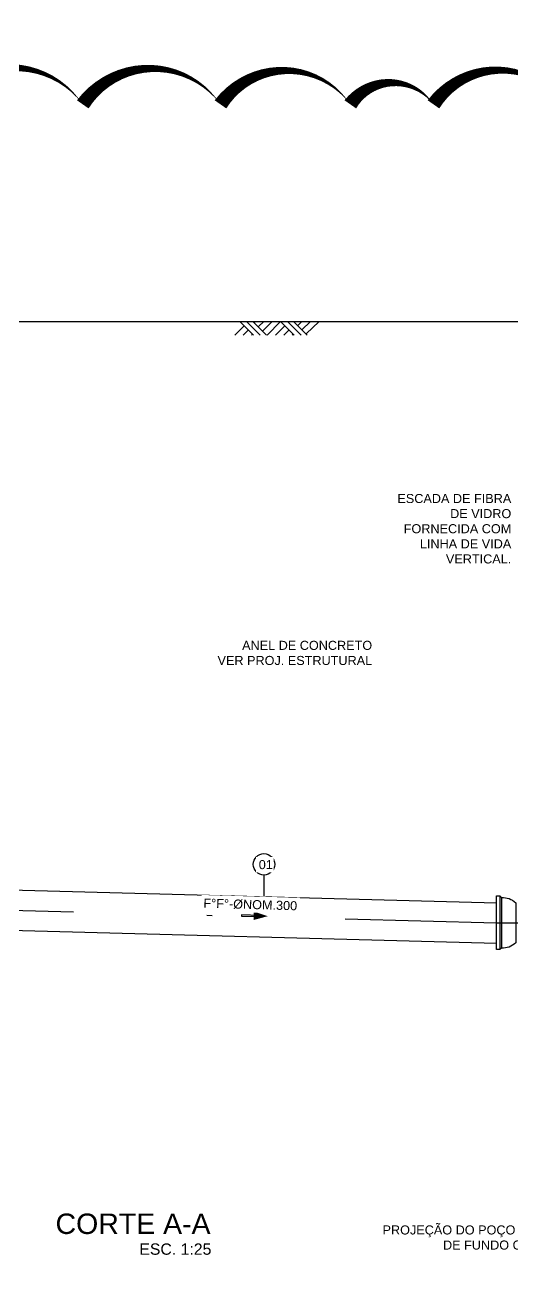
# Model space of a CAD drawing. Extents: x -160 to 364724, y -100 to 7353297.
# Drawn here: x 361662.98 to 361672.11, y 7348029.92 to 7348053.42 of the extents above; entities that cross this region are included whole.
import ezdxf
from ezdxf.enums import TextEntityAlignment as Align

# ---------------------------------------------------------------- set-up
doc = ezdxf.new("R2010")
doc.units = 0
doc.header["$LTSCALE"] = 5
doc.linetypes.add('HIDDEN', pattern=[0.375, 0.25, -0.125])
doc.linetypes.add('SGC_DASHDOT', pattern=[1, 0.5, -0.25, 0, -0.25])
for name, color, linetype in [('ARTICULAÇÃO', 3, 'Continuous'), ('BOLA LM', 1, 'Continuous'), ('FLANGES', 2, 'Continuous'), ('GER-SIMBOLOS', 1, 'Continuous'), ('Q-PLATO', 5, 'Continuous'), ('SANC_COTAS', 1, 'Continuous'), ('SANC_TEXTO', 2, 'Continuous'), ('SGC-Eixos', 253, 'SGC_DASHDOT'), ('SGC-Tubos (Desenho Bifilar)', 3, 'Continuous'), ('TERRENO', 6, 'Continuous')]:
    doc.layers.add(name, color=color, linetype=linetype)
doc.styles.add('R-80', font='arial.ttf')

# ---------------------------------------------------------------- blocks, each defined once
blk = doc.blocks.new('*U348')
at = {"layer": 'GER-SIMBOLOS'}
for p, q in [((-0.587, -0.3), (-0.287, 0)), ((-0.454, -0.3), (-0.154, 0)), ((-0.3, -0.3), (0, 0)), ((0.3, -0.3), (0, 0)), ((0.31, -0.3), (0.61, 0)), ((0.453, -0.3), (0.753, 0)), ((0.599, -0.3), (0.899, 0)), ((-0.563, -0.276), (-0.849, 0)), ((-0.47, -0.183), (-0.659, 0)), ((-0.377, -0.089), (-0.466, 0)), ((-0.074, -0.3), (-0.187, -0.187)), ((0.113, -0.3), (-0.094, -0.094)), ((0.393, -0.207), (0.186, 0)), ((0.486, -0.114), (0.373, 0)), ((0.579, -0.021), (0.559, 0)), ((0.826, -0.3), (0.713, -0.187)), ((1.013, -0.3), (0.806, -0.094)), ((-0.26, -0.3), (-0.28, -0.28)), ((0.64, -0.3), (0.62, -0.28))]:
    blk.add_line(p, q, dxfattribs=at)
blk = doc.blocks.new('A$C06EB255A')
at = {"linetype": 'HIDDEN', "ltscale": 40}
for points in [[(2.52, 2.01), (0, 0), (3.21, 0.29)], [(1.6, 0.79), (1.71, 0.55), (5.41, 2.04), (5.3, 2.28)]]:
    blk.add_hatch(color=256, dxfattribs=at).paths.add_polyline_path(points)
blk.add_lwpolyline([(5.41, 2.04), (1.71, 0.55), (1.6, 0.79), (5.3, 2.28), (5.41, 2.04)], dxfattribs=at)

msp = doc.modelspace()

# ---------------------------------------------------------------- linework, layer by layer
msp.add_lwpolyline([(361689.834, 7348051.935, 0, 0.267, 0.520567), (361687.239, 7348051.935, 0, 0.267, 0.520567), (361684.917, 7348051.935, 0, 0.267, 0.520567), (361683.514, 7348051.935, 0, 0.267, 0.520567), (361681.176, 7348051.935, 0, 0.267, 0.520567), (361679.73, 7348051.935, 0, 0.267, 0.520567), (361677.994, 7348051.935, 0, 0.267, 0.520567), (361675.38, 7348051.935, 0, 0.267, 0.520567), (361673.104, 7348051.935, 0, 0.267, 0.520567), (361670.642, 7348051.935, 0, 0.267, 0.520567), (361669.083, 7348051.935, 0, 0.267, 0.520567), (361666.648, 7348051.935, 0, 0.267, 0.520567), (361664.065, 7348051.935, 0, 0.267, 0.520567), (361661.425, 7348051.935, 0, 0.267, 0.520567)], format="xyseb")
at = {"layer": 'ARTICULAÇÃO', "color": 2, "lineweight": 50}
msp.add_line((361666.475, 7348030.675), (361663.564, 7348030.675), dxfattribs=at)
at = {"layer": 'BOLA LM'}
msp.add_line((361667.464, 7348037.486), (361667.464, 7348037.099), dxfattribs=at)
msp.add_circle((361667.464, 7348037.688), 0.201, dxfattribs=at)
at = {"layer": 'FLANGES'}
for p, q in [((361671.887, 7348037.095), (361671.887, 7348036.089)), ((361671.917, 7348037.065), (361671.917, 7348036.119))]:
    msp.add_line(p, q, dxfattribs=at)
msp.add_lwpolyline([(361672.186, 7348036.215, -0.214214), (361671.917, 7348036.119), (361671.887, 7348036.089), (361671.824, 7348036.089), (361671.824, 7348037.095), (361671.887, 7348037.095), (361671.917, 7348037.065, -0.214214), (361672.186, 7348036.969)], format="xyb", close=True, dxfattribs=at)
at = {"layer": 'SGC-Eixos', "ltscale": 2}
for points in [[(361658.893, 7348036.932), (361671.824, 7348036.589)], [(361671.824, 7348036.589), (361677.169, 7348036.589), (361677.169, 7348036.496), (361679.029, 7348036.496)]]:
    msp.add_lwpolyline(points, dxfattribs=at)
at = {"layer": 'SGC-Tubos (Desenho Bifilar)'}
for p, q in [((361659.369, 7348037.296), (361671.824, 7348036.966)), ((361660.118, 7348036.52), (361671.824, 7348036.212))]:
    msp.add_line(p, q, dxfattribs=at)
at = {"layer": 'TERRENO'}
msp.add_line((361658.61, 7348047.865), (361674.623, 7348047.865), dxfattribs=at)

# ---------------------------------------------------------------- block references
at = {"ltscale": 0.7, "xscale": -0.08493158618522938, "yscale": 0.08493158618522934, "zscale": 0.04246579309261467, "rotation": 20.28465937589176}
msp.add_blockref('A$C06EB255A', (361667.534, 7348036.716), dxfattribs=at)
at = {"layer": 'GER-SIMBOLOS', "color": 7, "xscale": -0.849315861852293, "yscale": 0.849315861852293, "zscale": 0.849315861852293}
msp.add_blockref('*U348', (361667.776, 7348047.865), dxfattribs=at)

# ---------------------------------------------------------------- wipeouts: each hides what was drawn before it
for points in [[(361669.925, 7348043.255), (361672.161, 7348043.255), (361672.161, 7348044.69), (361669.925, 7348044.69)], [(361666.542, 7348041.357), (361669.552, 7348041.357), (361669.552, 7348041.937), (361666.542, 7348041.937)], [(361669.664, 7348030.364), (361674.388, 7348030.364), (361674.388, 7348030.979), (361669.664, 7348030.979)]]:
    msp.add_wipeout(points).dxf.layer = 'SANC_COTAS'

# ---------------------------------------------------------------- next in the draw order: texts
at = {"layer": 'SANC_COTAS', "color": 2, "insert": (361672.102, 7348044.631), "char_height": 0.16986, "width": 2.38283, "attachment_point": 3, "style": 'R-80'}
msp.add_mtext('\\pxqr;ESCADA DE FIBRA DE VIDRO\\PFORNECIDA COM LINHA DE VIDA VERTICAL.', dxfattribs=at)
at = {"layer": 'SANC_COTAS', "color": 2, "char_height": 0.16986, "attachment_point": 3, "style": 'R-80'}
for s, insert in [('\\pxqr;ANEL DE CONCRETO\\PVER PROJ. ESTRUTURAL', (361669.493, 7348041.878)), ('PROJEÇÃO DO POÇO PARA DRENAGEM\\PDE FUNDO COM BOMBA SAPO', (361674.328, 7348030.919))]:
    msp.add_mtext(s, dxfattribs=dict(at, insert=insert))

# ---------------------------------------------------------------- next in the draw order: wipeouts: each hides what was drawn before it
for points in [[(361667.317, 7348037.536), (361667.646, 7348037.536), (361667.646, 7348037.828), (361667.317, 7348037.828)], [(361666.284, 7348036.812), (361668.13, 7348036.758), (361668.139, 7348037.06), (361666.293, 7348037.114)], [(361665.075, 7348030.291), (361666.541, 7348030.291), (361666.541, 7348030.659), (361665.075, 7348030.659)]]:
    msp.add_wipeout(points).dxf.layer = 'SANC_TEXTO'

# ---------------------------------------------------------------- next in the draw order: texts
at = {"layer": 'SANC_TEXTO', "style": 'R-80'}
msp.add_text('01', height=0.1699, dxfattribs=at).set_placement((361667.498, 7348037.598), align=Align.CENTER)
msp.add_text('F°F°-ØNOM.300', height=0.16986, rotation=358.3173, dxfattribs=at).set_placement((361666.326, 7348036.877))
msp.add_text('ESC. 1:25', height=0.2123, dxfattribs=at).set_placement((361665.126, 7348030.369))

# ---------------------------------------------------------------- next in the draw order: wipeouts: each hides what was drawn before it
msp.add_wipeout([(361663.448, 7348030.618), (361666.597, 7348030.618), (361666.597, 7348031.281), (361663.448, 7348031.281)]).dxf.layer = 'SANC_TEXTO'

# ---------------------------------------------------------------- next in the draw order: linework, layer by layer
at = {"layer": 'Q-PLATO'}
msp.add_circle((361680.209, 7348035.523), 46.912, dxfattribs=at)

# ---------------------------------------------------------------- next in the draw order: texts
at = {"layer": 'SANC_TEXTO', "color": 4, "style": 'R-80'}
msp.add_text('CORTE A-A', height=0.3822, dxfattribs=at).set_placement((361663.555, 7348030.759))

doc.saveas('drawing.dxf')
